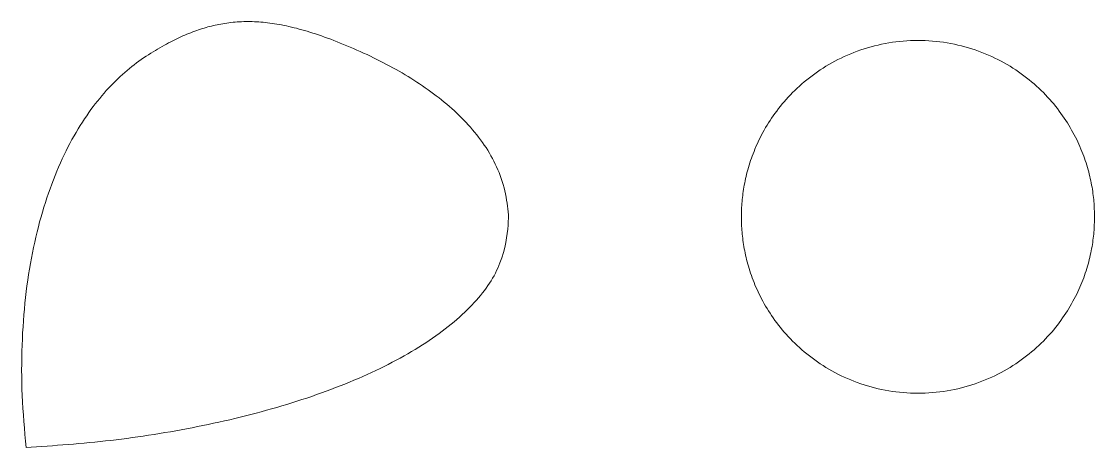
# Model space of a CAD drawing. Header units: millimetres. Extents: x 3 to 62.3, y 1.5 to 25.
import ezdxf

# ---------------------------------------------------------------- set-up
doc = ezdxf.new("R2010")
doc.units = ezdxf.units.MM
doc.header["$LTSCALE"] = 50
doc.layers.add('Design Layer-1', color=7, linetype='Continuous')

msp = doc.modelspace()

# ---------------------------------------------------------------- linework, layer by layer
at = {"layer": 'Design Layer-1', "color": 7, "linetype": 'Continuous', "lineweight": 5, "transparency": 33554687}
msp.add_rational_spline([(3.25, 1.5), (27.5, 2.75), (31.25, 19.5), (14.75, 26.25), (1.5, 17.75), (3.25, 1.5)], [1, 0.7071, 1, 1.75, 1, 1], degree=2, dxfattribs=at)
msp.add_rational_spline([(62.25, 14.25), (62.25, 33.75), (42.75, 33.75), (42.75, 14.25), (42.75, -5.25), (62.25, -5.25), (62.25, 14.25)], [1, 0.333333333333, 0.333333333333, 1, 0.333333333333, 0.333333333333, 1], degree=3, knots=[0, 0, 0, 0, 0.5, 0.5, 0.5, 1, 1, 1, 1], dxfattribs=at)

doc.saveas('drawing.dxf')
